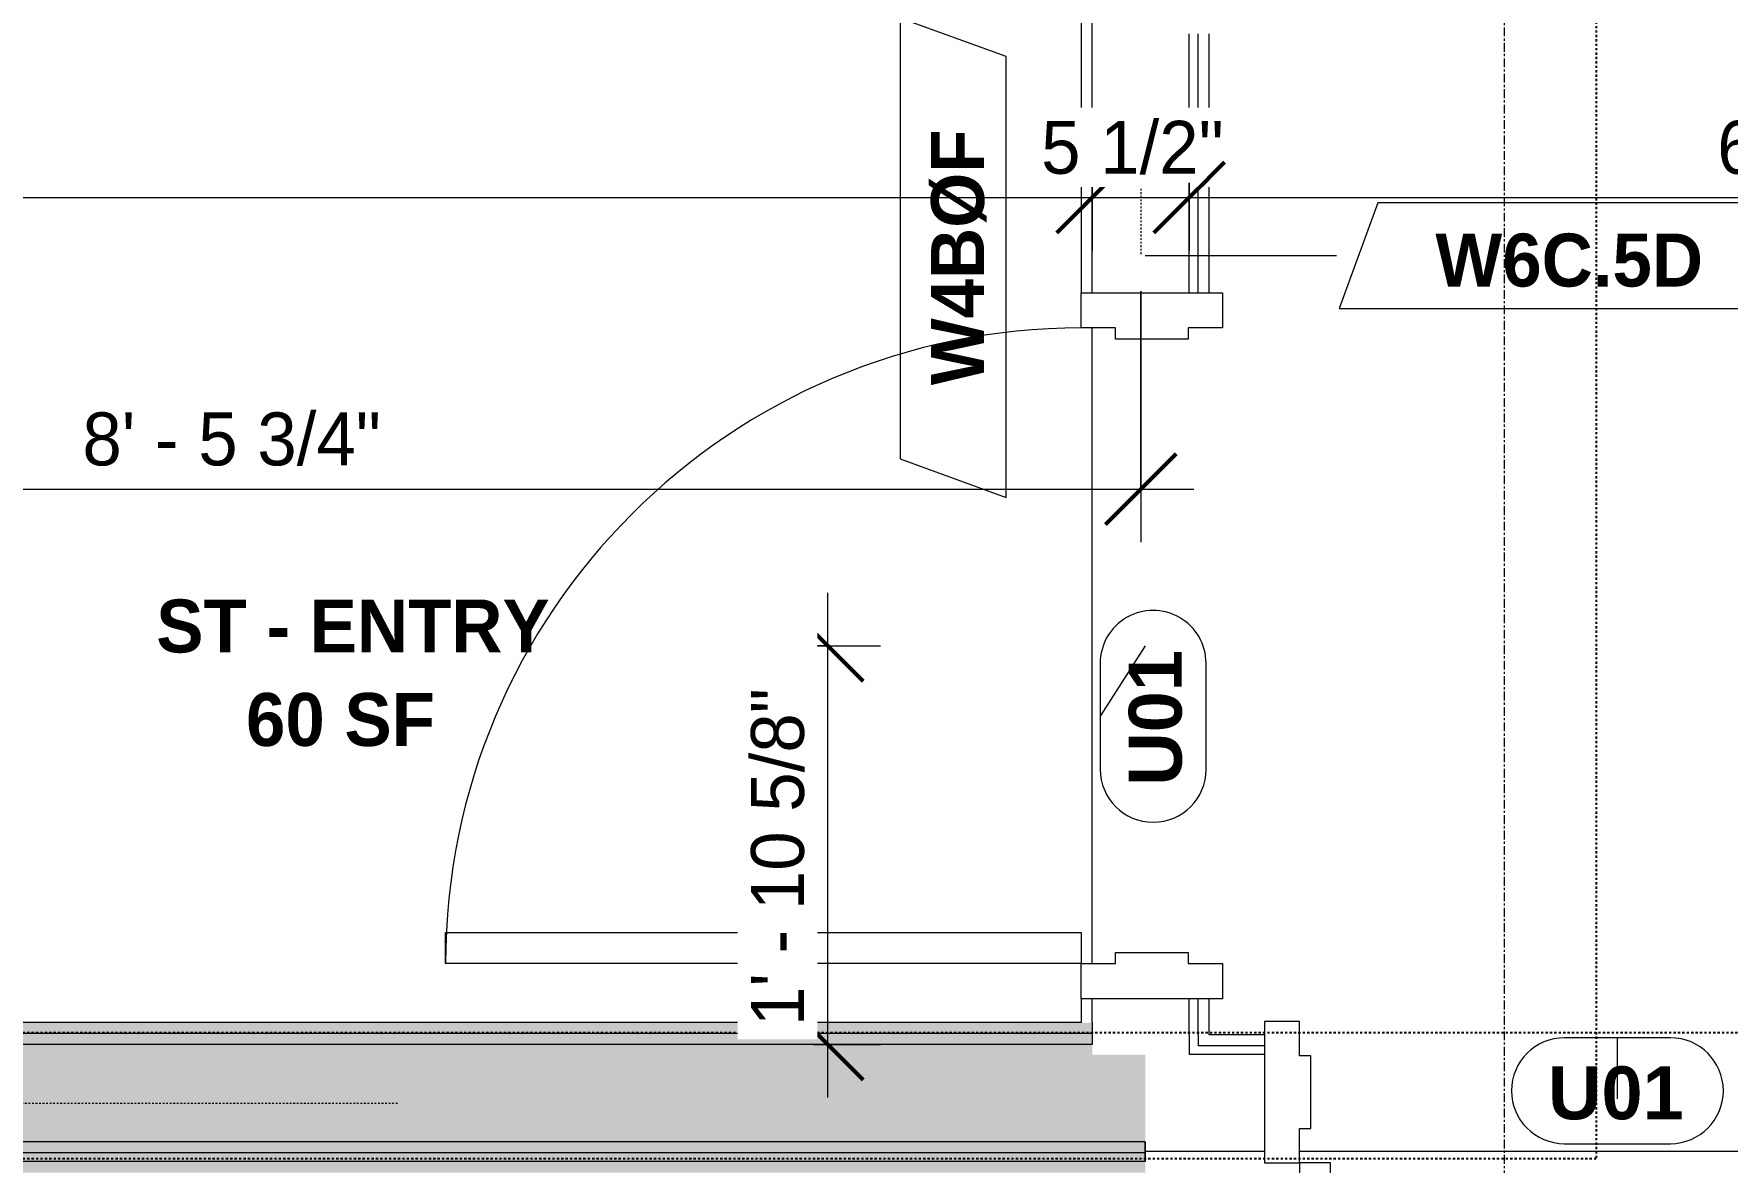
# Model space of a CAD drawing. Header units: inches. Extents: x -4058 to -1781, y 9814 to 12264.
# Drawn here: x -3564.6 to -3468.7, y 10345.2 to 10409.2 of the extents above; entities that cross this region are included whole.
import ezdxf

# ---------------------------------------------------------------- set-up
doc = ezdxf.new("R2010")
doc.units = ezdxf.units.IN
doc.header["$MEASUREMENT"] = 0
for name, pattern in [('Dash 3_32_', [0.1875, 0.09375, -0.09375]), ('Dash_2_', [0.25, 0.125, -0.125]), ('Grid Line 1_2_', [0.875, 0.5, -0.125, 0.125, -0.125])]:
    doc.linetypes.add(name, pattern=pattern)
for name, color, linetype, lineweight in [('0-1', 7, 'Continuous', 5), ('0-2', 7, 'Continuous', 9), ('A-ANNO-DIMS', 211, 'Continuous', 9), ('A-ANNO-DIMS-32', 211, 'Continuous', 9), ('A-AREA-IDEN', 2, 'Continuous', 9), ('A-DETL-1', 90, 'Dash 3_32_', 9), ('A-DOOR-1', 7, 'Continuous', 9), ('A-DOOR-FRAM-1', 7, 'Continuous', 9), ('A-DOOR-IDEN', 31, 'Continuous', 9), ('A-FLOR-2', 192, 'Continuous', 9), ('A-WALL-1', 7, 'Continuous', 9), ('A-WALL-IDEN', 211, 'Continuous', 9), ('I-WALL-2', 10, 'Continuous', 5), ('I-WALL-3', 7, 'Continuous', 9), ('S-GRID-1', 1, 'Grid Line 1_2_', 9)]:
    doc.layers.add(name, color=color, linetype=linetype, lineweight=lineweight)
doc.layers.add('0-3', color=250, linetype='Dash_2_')
doc.styles.add('Arial_B', font='arialbd.ttf', dxfattribs={"height": 3})
doc.styles.add('Century Gothic', font='ufonts.com_century-gothic.ttf', dxfattribs={"height": 3})
doc.styles.add('Century Gothic_B_1', font='GOTHICB.TTF', dxfattribs={"height": 3})
doc.dimstyles.new('THE_DIMENSION_STRING_2', dxfattribs={"dimscale": 12, "dimtxt": 3.132505, "dimasz": 0.333333, "dimexe": 0.25, "dimexo": 0.166667, "dimgap": 0.041667, "dimtad": 1, "dimdec": 4, "dimrnd": 0.0625, "dimzin": 3, "dimdsep": 46, "dimlunit": 4, "dimtxsty": 'Century Gothic', "dimblk1": 'OBLIQUE', "dimblk2": 'OBLIQUE', "dimsah": 1, "dimcen": 0.09, "dimdle": 0.25, "dimazin": 0, "dimtfac": 1, "dimtdec": 4, "dimtix": 1, "dimtmove": 0, "dimatfit": 3, "dimfxl": 1, "dimtvp": 1, "dimtfill": 1, "dimfrac": 2, "dimtolj": 1, "dimtzin": 0, "dimarcsym": 2})
doc.dimstyles.new('THE_DIMENSION_STRING_3', dxfattribs={"dimscale": 12, "dimtxt": 3.132505, "dimasz": 0.333333, "dimexe": 0.25, "dimexo": 0.166667, "dimgap": 0.041667, "dimtad": 1, "dimdec": 4, "dimrnd": 0.0625, "dimzin": 3, "dimdsep": 46, "dimlunit": 4, "dimtxsty": 'Century Gothic', "dimblk1": 'OBLIQUE', "dimblk2": 'OBLIQUE', "dimsah": 1, "dimcen": 0.09, "dimdle": 0.25, "dimazin": 0, "dimtfac": 1, "dimtdec": 4, "dimtix": 1, "dimtmove": 0, "dimatfit": 3, "dimfxl": 1, "dimtvp": 1, "dimtfill": 1, "dimfrac": 2, "dimtolj": 1, "dimtzin": 0, "dimarcsym": 2})
doc.dimstyles.new('THE_DIMENSION_STRING_4', dxfattribs={"dimscale": 12, "dimtxt": 3.132505, "dimasz": 0.333333, "dimexe": 0.25, "dimexo": 0.166667, "dimgap": 0.041667, "dimtad": 1, "dimdec": 4, "dimrnd": 0.0625, "dimzin": 3, "dimdsep": 46, "dimlunit": 4, "dimtxsty": 'Century Gothic', "dimblk1": 'OBLIQUE', "dimblk2": 'OBLIQUE', "dimsah": 1, "dimcen": 0.09, "dimdle": 0.25, "dimazin": 0, "dimtfac": 1, "dimtdec": 4, "dimtix": 1, "dimtmove": 0, "dimatfit": 3, "dimfxl": 1, "dimtvp": 1, "dimtfill": 1, "dimfrac": 2, "dimtolj": 1, "dimtzin": 0, "dimarcsym": 2})

# ---------------------------------------------------------------- blocks, each defined once
blk = doc.blocks.new('HOLLOW METAL - UNIT DOOR-2191978-UNIT PLANS - 1ST FLOOR')
at = {"layer": 'A-DOOR-1'}
for p, q in [((18, 39.875), (16.25, 39.875)), ((16.25, 39.875), (16.25, 3.875)), ((18, 3.875), (18, 39.875)), ((16.25, 3.875), (18, 3.875))]:
    blk.add_line(p, q, dxfattribs=at)
blk.add_arc((18, 3.875), 36, 90, 180, dxfattribs=at)
at = {"layer": 'A-DOOR-FRAM-1'}
for p, q in [((-18, 3.875), (-20, 3.875)), ((-20, 3.875), (-20, -4.125)), ((-18, 1.9375), (-18, 3.875)), ((18, 3.875), (18, 1.9375)), ((20, 3.875), (18, 3.875)), ((20, -4.125), (20, 3.875)), ((-17.375, 1.9375), (-18, 1.9375)), ((-17.375, -2.1875), (-17.375, 1.9375)), ((18, 1.9375), (17.375, 1.9375)), ((17.375, 1.9375), (17.375, -2.1875)), ((-18, -4.125), (-18, -2.1875)), ((-18, -2.1875), (-17.375, -2.1875)), ((17.375, -2.1875), (18, -2.1875)), ((18, -2.1875), (18, -4.125)), ((-20, -4.125), (-18, -4.125)), ((18, -4.125), (20, -4.125))]:
    blk.add_line(p, q, dxfattribs=at)
blk = doc.blocks.new('HOLLOW METAL - UNIT DOOR-2191977-UNIT PLANS - 1ST FLOOR')
at = {"layer": 'A-DOOR-1'}
for p, q in [((16.25, -3.875), (18, -3.875)), ((16.25, -39.875), (16.25, -3.875)), ((18, -3.875), (18, -39.875)), ((18, -39.875), (16.25, -39.875))]:
    blk.add_line(p, q, dxfattribs=at)
blk.add_arc((18, -3.875), 36, 180, 270, dxfattribs=at)
at = {"layer": 'A-DOOR-FRAM-1'}
for p, q in [((-20, 4.125), (-18, 4.125)), ((-20, -3.875), (-20, 4.125)), ((-18, 4.125), (-18, 2.1875)), ((18, 4.125), (20, 4.125)), ((18, 2.1875), (18, 4.125)), ((20, 4.125), (20, -3.875)), ((-18, 2.1875), (-17.375, 2.1875)), ((-17.375, 2.1875), (-17.375, -1.9375)), ((17.375, 2.1875), (18, 2.1875)), ((17.375, -1.9375), (17.375, 2.1875)), ((-18, -1.9375), (-18, -3.875)), ((-17.375, -1.9375), (-18, -1.9375)), ((18, -1.9375), (17.375, -1.9375)), ((18, -3.875), (18, -1.9375)), ((-18, -3.875), (-20, -3.875)), ((20, -3.875), (18, -3.875))]:
    blk.add_line(p, q, dxfattribs=at)
blk = doc.blocks.new('CTR - 1st Phase - Common Walls_rvt-1-UNIT PLANS - 1ST FLOOR')
at = {"layer": 'I-WALL-2'}
for points in [[(-3511.993, 10352.527), (-3504.674, 10352.527), (-3504.674, 10353.152), (-3728.434, 10353.152), (-3728.434, 10352.975), (-3766.434, 10352.975), (-3766.434, 10353.152), (-3823.824, 10353.152), (-3823.824, 10352.527), (-3529.15, 10352.527)], [(-3504.674, 10351.902), (-3504.674, 10352.527), (-3823.824, 10352.527), (-3823.824, 10351.902), (-3511.993, 10351.902)], [(-3501.674, 10346.402), (-3501.674, 10351.339), (-3504.674, 10351.339), (-3504.674, 10351.902), (-3823.824, 10351.902), (-3823.824, 10346.402), (-3511.993, 10346.402)], [(-3501.674, 10345.777), (-3501.674, 10346.402), (-3823.824, 10346.402), (-3823.824, 10345.777), (-3511.993, 10345.777)], [(-3501.674, 10345.277), (-3501.674, 10345.777), (-3823.824, 10345.777), (-3823.824, 10345.277), (-3511.993, 10345.277)], [(-3501.674, 10344.652), (-3501.674, 10345.277), (-3823.824, 10345.277), (-3823.824, 10344.652), (-3511.993, 10344.652)]]:
    blk.add_hatch(color=256, dxfattribs=at).paths.add_polyline_path(points, flags=0)
at = {"layer": 'A-WALL-1'}
for p, q in [((-3504.674, 10409.164), (-3504.674, 10410.289)), ((-3504.674, 10394.502), (-3504.674, 10409.164)), ((-3499.174, 10394.502), (-3499.174, 10409.164)), ((-3498.674, 10394.502), (-3498.674, 10409.164)), ((-3504.674, 10353.152), (-3504.674, 10354.502)), ((-3499.174, 10352.464), (-3499.174, 10354.502)), ((-3498.674, 10352.464), (-3498.674, 10354.502)), ((-3504.674, 10353.152), (-3504.674, 10352.527)), ((-3504.674, 10352.527), (-3823.824, 10352.527)), ((-3504.674, 10351.902), (-3823.824, 10351.902)), ((-3504.674, 10352.527), (-3504.674, 10351.902)), ((-3499.174, 10352.464), (-3499.174, 10351.902)), ((-3499.174, 10351.902), (-3499.174, 10351.839)), ((-3499.174, 10351.839), (-3499.174, 10351.339)), ((-3498.674, 10352.464), (-3498.674, 10351.902)), ((-3498.674, 10351.902), (-3498.674, 10351.839)), ((-3494.924, 10351.839), (-3498.674, 10351.839)), ((-3494.924, 10351.339), (-3499.174, 10351.339)), ((-3501.674, 10346.402), (-3823.824, 10346.402)), ((-3501.674, 10345.839), (-3501.674, 10346.402)), ((-3501.674, 10346.402), (-3501.674, 10345.839)), ((-3501.674, 10345.777), (-3501.674, 10345.839)), ((-3494.924, 10345.839), (-3501.674, 10345.839)), ((-3501.674, 10345.839), (-3501.674, 10345.777)), ((-3501.674, 10345.777), (-3823.824, 10345.777)), ((-3501.674, 10345.277), (-3823.824, 10345.277)), ((-3501.674, 10345.277), (-3501.674, 10345.777)), ((-3501.674, 10345.777), (-3501.674, 10345.277))]:
    blk.add_line(p, q, dxfattribs=at)
at = {"layer": 'I-WALL-3'}
for p, q in [((-3505.299, 10417.539), (-3505.299, 10409.164)), ((-3505.299, 10409.164), (-3505.299, 10394.502)), ((-3498.049, 10394.502), (-3498.049, 10409.164)), ((-3505.299, 10354.502), (-3505.299, 10353.152)), ((-3498.049, 10352.464), (-3498.049, 10354.502)), ((-3505.299, 10353.152), (-3728.434, 10353.152)), ((-3494.924, 10352.464), (-3498.049, 10352.464))]:
    blk.add_line(p, q, dxfattribs=at)
at = {"layer": '0-2'}
for name, p, rotation in [('HOLLOW METAL - UNIT DOOR-2191977-UNIT PLANS - 1ST FLOOR', (-3501.424, 10374.502), 270.0000000000132), ('HOLLOW METAL - UNIT DOOR-2191978-UNIT PLANS - 1ST FLOOR', (-3474.924, 10349.089), 180)]:
    blk.add_blockref(name, p, dxfattribs=dict(at, rotation=rotation))
blk = doc.blocks.new('Wall Tag - Arch Wall-3956453-UNIT PLANS - 1ST FLOOR')
at = {"layer": 'A-WALL-IDEN'}
for p, q in [((-0.3561, 0.0937), (-0.4244, -0.0937)), ((0.4244, 0.0937), (-0.3561, 0.0937)), ((0.3561, -0.0937), (0.4244, 0.0937)), ((-0.4244, -0.0937), (0.3561, -0.0937))]:
    blk.add_line(p, q, dxfattribs=at)
blk = doc.blocks.new('DIMBLOCK456-UNIT PLANS - 1ST FLOOR')
at = {"layer": 'A-ANNO-DIMS-32'}
for p, q in [((-3501.924, 10394.589), (-3501.924, 10380.371)), ((-3501.924, 10383.371), (-3501.924, 10394.589)), ((-3603.669, 10391.589), (-3603.669, 10380.371)), ((-3603.669, 10383.371), (-3603.669, 10391.589)), ((-3603.669, 10383.371), (-3498.924, 10383.371))]:
    blk.add_line(p, q, dxfattribs=at)
at = {"layer": 'A-ANNO-DIMS-32', "lineweight": 50}
for p, q in [((-3603.669, 10383.371), (-3601.669, 10385.371)), ((-3501.924, 10383.371), (-3499.924, 10385.371)), ((-3603.669, 10383.371), (-3605.669, 10381.371)), ((-3501.924, 10383.371), (-3503.924, 10381.371))]:
    blk.add_line(p, q, dxfattribs=at)
at = {"layer": 'A-ANNO-DIMS-32', "color": 0, "insert": (-3561.871, 10387.717), "char_height": 3, "width": 21.77837, "attachment_point": 1, "line_spacing_factor": 0.984502, "style": 'Century Gothic', "bg_fill": 3, "box_fill_scale": 1.25, "bg_fill_color": 256, "bg_fill_true_color": 13158600, "bg_fill_transparency": 0}
blk.add_mtext('8\' - 5 3/4"', dxfattribs=at)
blk = doc.blocks.new('_Oblique')
at = {"color": 0, "linetype": 'ByBlock', "lineweight": -2}
blk.add_line((-0.5, -0.5), (0.5, 0.5), dxfattribs=at)
blk = doc.blocks.new('DIMBLOCK896-UNIT PLANS - 1ST FLOOR')
at = {"layer": 'A-ANNO-DIMS-32'}
for p, q in [((-3519.656, 10348.902), (-3519.656, 10377.502)), ((-3520.484, 10374.502), (-3516.656, 10374.502)), ((-3519.656, 10374.502), (-3520.484, 10374.502)), ((-3520.484, 10351.902), (-3516.656, 10351.902)), ((-3519.656, 10351.902), (-3520.484, 10351.902))]:
    blk.add_line(p, q, dxfattribs=at)
at = {"layer": 'A-ANNO-DIMS-32', "lineweight": 50}
for p, q in [((-3519.656, 10374.502), (-3521.656, 10376.502)), ((-3519.656, 10374.502), (-3517.656, 10372.502)), ((-3519.656, 10351.902), (-3521.656, 10353.902)), ((-3519.656, 10351.902), (-3517.656, 10349.902))]:
    blk.add_line(p, q, dxfattribs=at)
at = {"layer": 'A-ANNO-DIMS-32', "color": 0, "insert": (-3524.001, 10352.959), "char_height": 3, "width": 24.5827, "attachment_point": 1, "rotation": 90, "line_spacing_factor": 0.984502, "style": 'Century Gothic', "bg_fill": 3, "box_fill_scale": 1.25, "bg_fill_color": 256, "bg_fill_true_color": 13158600, "bg_fill_transparency": 0}
blk.add_mtext('1\' - 10 5/8"', dxfattribs=at)
blk = doc.blocks.new('DIMBLOCK915-UNIT PLANS - 1ST FLOOR')
at = {"layer": 'A-ANNO-DIMS-32', "lineweight": 50}
for p, q in [((-3823.824, 10399.892), (-3821.824, 10401.892)), ((-3504.674, 10399.892), (-3502.674, 10401.892)), ((-3823.824, 10399.892), (-3825.824, 10397.892)), ((-3504.674, 10399.892), (-3506.674, 10397.892))]:
    blk.add_line(p, q, dxfattribs=at)
at = {"layer": 'A-ANNO-DIMS-32'}
for p, q in [((-3823.824, 10400.72), (-3823.824, 10396.892)), ((-3823.824, 10399.892), (-3823.824, 10400.72)), ((-3504.674, 10400.72), (-3504.674, 10396.892)), ((-3504.674, 10399.892), (-3504.674, 10400.72)), ((-3823.824, 10399.892), (-3504.674, 10399.892))]:
    blk.add_line(p, q, dxfattribs=at)
at = {"layer": 'A-ANNO-DIMS-32', "color": 0, "insert": (-3674.492, 10404.237), "char_height": 3, "width": 24.5827, "attachment_point": 1, "line_spacing_factor": 0.984502, "style": 'Century Gothic', "bg_fill": 3, "box_fill_scale": 1.25, "bg_fill_color": 256, "bg_fill_true_color": 13158600, "bg_fill_transparency": 0}
blk.add_mtext('26\' - 7 1/8"', dxfattribs=at)
blk = doc.blocks.new('DIMBLOCK916-UNIT PLANS - 1ST FLOOR')
at = {"layer": 'A-ANNO-DIMS-32', "lineweight": 50}
for p, q in [((-3504.674, 10399.892), (-3502.674, 10401.892)), ((-3499.174, 10399.892), (-3497.174, 10401.892)), ((-3504.674, 10399.892), (-3506.674, 10397.892)), ((-3499.174, 10399.892), (-3501.174, 10397.892))]:
    blk.add_line(p, q, dxfattribs=at)
at = {"layer": 'A-ANNO-DIMS-32'}
for p, q in [((-3504.674, 10400.72), (-3504.674, 10396.892)), ((-3504.674, 10399.892), (-3504.674, 10400.72)), ((-3499.174, 10400.72), (-3499.174, 10396.892)), ((-3499.174, 10399.892), (-3499.174, 10400.72)), ((-3504.674, 10399.892), (-3499.174, 10399.892))]:
    blk.add_line(p, q, dxfattribs=at)
at = {"layer": 'A-ANNO-DIMS-32', "color": 0, "insert": (-3507.567, 10404.237), "char_height": 3, "width": 13.54435, "attachment_point": 1, "line_spacing_factor": 0.984502, "style": 'Century Gothic', "bg_fill": 3, "box_fill_scale": 1.25, "bg_fill_color": 256, "bg_fill_true_color": 13158600, "bg_fill_transparency": 0}
blk.add_mtext('5 1/2"', dxfattribs=at)
blk = doc.blocks.new('DIMBLOCK917-UNIT PLANS - 1ST FLOOR')
at = {"layer": 'A-ANNO-DIMS-32'}
for p, q in [((-3418.882, 10379.039), (-3418.882, 10402.892)), ((-3499.174, 10400.72), (-3499.174, 10396.892)), ((-3499.174, 10399.892), (-3499.174, 10400.72)), ((-3499.174, 10399.892), (-3418.882, 10399.892)), ((-3418.882, 10399.892), (-3418.882, 10379.039))]:
    blk.add_line(p, q, dxfattribs=at)
at = {"layer": 'A-ANNO-DIMS-32', "lineweight": 50}
for p, q in [((-3499.174, 10399.892), (-3497.174, 10401.892)), ((-3418.882, 10399.892), (-3416.882, 10401.892)), ((-3499.174, 10399.892), (-3501.174, 10397.892)), ((-3418.882, 10399.892), (-3420.882, 10397.892))]:
    blk.add_line(p, q, dxfattribs=at)
at = {"layer": 'A-ANNO-DIMS-32', "color": 0, "insert": (-3469.27, 10404.237), "char_height": 3, "width": 24.5827, "attachment_point": 1, "line_spacing_factor": 0.984502, "style": 'Century Gothic', "bg_fill": 3, "box_fill_scale": 1.25, "bg_fill_color": 256, "bg_fill_true_color": 13158600, "bg_fill_transparency": 0}
blk.add_mtext('6\' - 8 5/16"', dxfattribs=at)
blk = doc.blocks.new('DIMBLOCK997-UNIT PLANS - 1ST FLOOR')
at = {"layer": 'A-ANNO-DIMS-32', "lineweight": 50}
for p, q in [((-3442.317, 10410.289), (-3444.317, 10412.289)), ((-3442.317, 10410.289), (-3440.317, 10408.289)), ((-3442.317, 10379.539), (-3444.317, 10381.539)), ((-3442.317, 10379.539), (-3440.317, 10377.539))]:
    blk.add_line(p, q, dxfattribs=at)
at = {"layer": 'A-ANNO-DIMS-32'}
for p, q in [((-3481.674, 10410.289), (-3439.317, 10410.289)), ((-3442.317, 10410.289), (-3481.674, 10410.289)), ((-3442.317, 10379.539), (-3442.317, 10410.289)), ((-3418.382, 10379.539), (-3445.317, 10379.539)), ((-3442.317, 10379.539), (-3418.382, 10379.539))]:
    blk.add_line(p, q, dxfattribs=at)
at = {"layer": 'A-ANNO-DIMS-32', "color": 0, "insert": (-3446.663, 10385.84), "char_height": 3, "width": 21.77837, "attachment_point": 1, "rotation": 90, "line_spacing_factor": 0.984502, "style": 'Century Gothic', "bg_fill": 3, "box_fill_scale": 1.25, "bg_fill_color": 256, "bg_fill_true_color": 13158600, "bg_fill_transparency": 0}
blk.add_mtext('2\' - 6 3/4"', dxfattribs=at)
blk = doc.blocks.new('DIMBLOCK998-UNIT PLANS - 1ST FLOOR')
at = {"layer": 'A-ANNO-DIMS-32', "lineweight": 50}
for p, q in [((-3442.317, 10417.539), (-3444.317, 10419.539)), ((-3442.317, 10417.539), (-3440.317, 10415.539)), ((-3442.317, 10410.289), (-3444.317, 10412.289)), ((-3442.317, 10410.289), (-3440.317, 10408.289))]:
    blk.add_line(p, q, dxfattribs=at)
at = {"layer": 'A-ANNO-DIMS-32'}
for p, q in [((-3481.674, 10417.539), (-3439.317, 10417.539)), ((-3442.317, 10417.539), (-3481.674, 10417.539)), ((-3442.317, 10410.289), (-3442.317, 10417.539)), ((-3481.674, 10410.289), (-3439.317, 10410.289)), ((-3442.317, 10410.289), (-3481.674, 10410.289))]:
    blk.add_line(p, q, dxfattribs=at)
at = {"layer": 'A-ANNO-DIMS-32', "color": 0, "insert": (-3446.663, 10408.271), "char_height": 3, "width": 13.54435, "attachment_point": 1, "rotation": 90, "line_spacing_factor": 0.984502, "style": 'Century Gothic', "bg_fill": 3, "box_fill_scale": 1.25, "bg_fill_color": 256, "bg_fill_true_color": 13158600, "bg_fill_transparency": 0}
blk.add_mtext('7 1/4"', dxfattribs=at)
blk = doc.blocks.new('Door Tag - Type Mark-2601225-UNIT PLANS - 1ST FLOOR')
at = {"layer": 'A-DOOR-IDEN'}
for p, q in [((0.09375, 0.09375), (-0.09375, 0.09375)), ((-0.09375, -0.09375), (0.09375, -0.09375))]:
    blk.add_line(p, q, dxfattribs=at)
for centre, start, end in [((-0.09375, 0), 90, 270), ((0.09375, 0), 270, 90)]:
    blk.add_arc(centre, 0.09375, start, end, dxfattribs=at)

msp = doc.modelspace()

# ---------------------------------------------------------------- linework, layer by layer
at = {"layer": '0-3'}
for p, q in [((-3476.12337, 10553.60832), (-3476.12337, 10345.42703)), ((-3984.49987, 10352.5894), (-3417.92374, 10352.5894)), ((-3476.12337, 10345.42703), (-3835.91726, 10345.42703))]:
    msp.add_line(p, q, dxfattribs=at)
at = {"layer": 'A-DETL-1'}
for p, q in [((-3501.92374, 10404.7894), (-3501.92374, 10396.5894)), ((-3597.92374, 10348.5894), (-3543.92374, 10348.5894))]:
    msp.add_line(p, q, dxfattribs=at)
at = {"layer": 'A-DOOR-IDEN'}
for p, q in [((-3501.67374, 10374.5019), (-3504.22272, 10370.5019)), ((-3474.92374, 10348.8394), (-3474.92374, 10352.29042))]:
    msp.add_line(p, q, dxfattribs=at)
at = {"layer": 'A-FLOR-2'}
for p, q in [((-3504.67374, 10356.5019), (-3504.67374, 10392.5019)), ((-3456.92374, 10345.8394), (-3492.92374, 10345.8394))]:
    msp.add_line(p, q, dxfattribs=at)
at = {"layer": 'A-WALL-IDEN'}
msp.add_line((-3501.67374, 10396.60208), (-3490.83058, 10396.60208), dxfattribs=at)

# ---------------------------------------------------------------- block references
at = {"layer": '0-1'}
msp.add_blockref('CTR - 1st Phase - Common Walls_rvt-1-UNIT PLANS - 1ST FLOOR', (0, 0), dxfattribs=at)
at = {"layer": 'A-DOOR-IDEN', "xscale": 31.99999999999999, "yscale": 31.99999999999999, "zscale": 31.99999999999999}
msp.add_blockref('Door Tag - Type Mark-2601225-UNIT PLANS - 1ST FLOOR', (-3474.92374, 10349.29042), dxfattribs=at)
at = {"layer": 'A-WALL-IDEN', "xscale": 31.99999999999999, "yscale": 31.99999999999999, "zscale": 31.99999999999999}
msp.add_blockref('Wall Tag - Arch Wall-3956453-UNIT PLANS - 1ST FLOOR', (-3477.09888, 10396.60208), dxfattribs=at)

# ---------------------------------------------------------------- texts
at = {"layer": 'A-AREA-IDEN', "char_height": 3, "attachment_point": 1, "style": 'Century Gothic_B_1'}
for s, insert, width in [('ST - ENTRY', (-3557.68823, 10377.11893), 24.745), ('60 SF', (-3552.60477, 10371.8218), 12.423)]:
    msp.add_mtext(s, dxfattribs=dict(at, insert=insert, width=width))
at = {"layer": 'A-DOOR-IDEN', "insert": (-3502.60257, 10366.57001), "char_height": 3, "width": 9.393, "attachment_point": 1, "rotation": 90, "style": 'Arial_B'}
msp.add_mtext('U01', dxfattribs=at)
at = {"layer": 'A-DOOR-IDEN', "insert": (-3478.85562, 10350.67027), "char_height": 3, "width": 9.393, "attachment_point": 1, "style": 'Arial_B'}
msp.add_mtext('U01', dxfattribs=at)
at = {"layer": 'A-WALL-IDEN', "insert": (-3485.23448, 10397.84961), "char_height": 3, "width": 19.594, "attachment_point": 1, "style": 'Century Gothic_B_1'}
msp.add_mtext('W6C.5D', dxfattribs=at)

# ---------------------------------------------------------------- next in the draw order: dimensions: what is measured, and where the dimension line sits
at = {"layer": 'A-ANNO-DIMS'}
dim = msp.add_linear_dim(base=(-3501.92374, 10383.37141), p1=(-3603.66915, 10393.5894), p2=(-3501.92374, 10396.5894), dimstyle='THE_DIMENSION_STRING_2', override={"dimpost": '<>', "dimfxl": 101.789629}, dxfattribs=at)
dim.commit()
dim.dimension.update_dxf_attribs({"geometry": 'DIMBLOCK456-UNIT PLANS - 1ST FLOOR', "text_midpoint": (-3552.79644, 10385.61308)})
dim = msp.add_linear_dim(base=(-3519.65564, 10374.5019), p1=(-3522.48407, 10351.9019), p2=(-3522.48407, 10374.5019), angle=90, dimstyle='THE_DIMENSION_STRING_3', override={"dimpost": '<>', "dimfxl": 22.6}, dxfattribs=at)
dim.commit()
dim.dimension.update_dxf_attribs({"geometry": 'DIMBLOCK896-UNIT PLANS - 1ST FLOOR', "text_midpoint": (-3521.89731, 10363.2019)})

# ---------------------------------------------------------------- next in the draw order: block references
at = {"layer": 'A-WALL-IDEN', "xscale": 31.99999999999999, "yscale": 31.99999999999999, "zscale": 31.99999999999999, "rotation": 89.99999999999955}
msp.add_blockref('Wall Tag - Arch Wall-3956453-UNIT PLANS - 1ST FLOOR', (-3512.55321, 10396.47795), dxfattribs=at)

# ---------------------------------------------------------------- next in the draw order: texts
at = {"layer": 'A-WALL-IDEN', "insert": (-3513.80074, 10389.26203), "char_height": 3, "width": 17.372, "attachment_point": 1, "rotation": 90, "style": 'Century Gothic_B_1'}
msp.add_mtext('W4BØF', dxfattribs=at)

# ---------------------------------------------------------------- next in the draw order: dimensions: what is measured, and where the dimension line sits
at = {"layer": 'A-ANNO-DIMS'}
dim = msp.add_linear_dim(base=(-3504.67374, 10399.89173), p1=(-3823.82374, 10402.72016), p2=(-3504.67374, 10402.72016), dimstyle='THE_DIMENSION_STRING_4', override={"dimpost": '<>', "dimfxl": 319.15}, dxfattribs=at)
dim.commit()
dim.dimension.update_dxf_attribs({"geometry": 'DIMBLOCK915-UNIT PLANS - 1ST FLOOR', "text_midpoint": (-3664.24874, 10402.1334)})

# ---------------------------------------------------------------- next in the draw order: dimensions: what is measured, and where the dimension line sits
dim = msp.add_linear_dim(base=(-3499.17374, 10399.89173), p1=(-3504.67374, 10402.72016), p2=(-3499.17374, 10402.72016), dimstyle='THE_DIMENSION_STRING_4', override={"dimpost": '<>', "dimfxl": 5.5}, dxfattribs=at)
dim.commit()
dim.dimension.update_dxf_attribs({"geometry": 'DIMBLOCK916-UNIT PLANS - 1ST FLOOR', "text_midpoint": (-3501.92374, 10402.1334)})

# ---------------------------------------------------------------- next in the draw order: dimensions: what is measured, and where the dimension line sits
dim = msp.add_linear_dim(base=(-3418.88165, 10399.89173), p1=(-3499.17374, 10402.72016), p2=(-3418.88165, 10377.0394), dimstyle='THE_DIMENSION_STRING_4', override={"dimpost": '<>', "dimfxl": 84.298999}, dxfattribs=at)
dim.commit()
dim.dimension.update_dxf_attribs({"geometry": 'DIMBLOCK917-UNIT PLANS - 1ST FLOOR', "text_midpoint": (-3459.02769, 10402.1334)})

# ---------------------------------------------------------------- next in the draw order: block references
at = {"layer": 'A-DOOR-IDEN', "xscale": 31.99999999999999, "yscale": 31.99999999999999, "zscale": 31.99999999999999, "rotation": 89.99999999999955}
msp.add_blockref('Door Tag - Type Mark-2601225-UNIT PLANS - 1ST FLOOR', (-3501.22272, 10370.5019), dxfattribs=at)

# ---------------------------------------------------------------- next in the draw order: dimensions: what is measured, and where the dimension line sits
at = {"layer": 'A-ANNO-DIMS'}
dim = msp.add_linear_dim(base=(-3442.31735, 10410.2894), p1=(-3416.38165, 10379.5394), p2=(-3483.67374, 10410.2894), angle=90, dimstyle='THE_DIMENSION_STRING_4', override={"dimpost": '<>', "dimfxl": 73.985052}, dxfattribs=at)
dim.commit()
dim.dimension.update_dxf_attribs({"geometry": 'DIMBLOCK997-UNIT PLANS - 1ST FLOOR', "text_midpoint": (-3444.55902, 10394.9144)})

# ---------------------------------------------------------------- next in the draw order: dimensions: what is measured, and where the dimension line sits
dim = msp.add_linear_dim(base=(-3442.31735, 10417.5394), p1=(-3483.67374, 10410.2894), p2=(-3483.67374, 10417.5394), angle=90, dimstyle='THE_DIMENSION_STRING_4', override={"dimpost": '<>', "dimfxl": 7.25}, dxfattribs=at)
dim.commit()
dim.dimension.update_dxf_attribs({"geometry": 'DIMBLOCK998-UNIT PLANS - 1ST FLOOR', "text_midpoint": (-3444.55902, 10413.9144)})

# ---------------------------------------------------------------- next in the draw order: linework, layer by layer
at = {"layer": 'S-GRID-1'}
msp.add_line((-3481.32374, 9814.0266), (-3481.32374, 12247.50061), dxfattribs=at)

doc.saveas('drawing.dxf')
